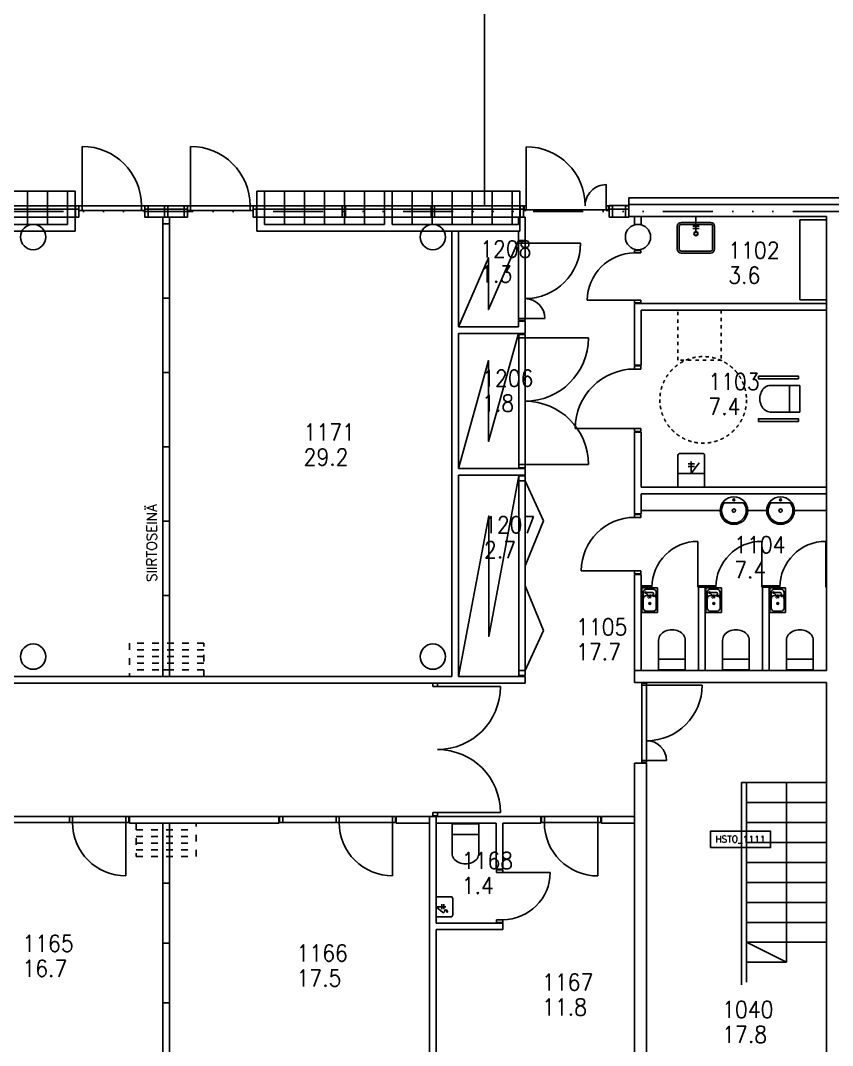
# Model space of a CAD drawing. Extents: x -405 to 153606, y -6935 to 69332.
# Drawn here: x 89810 to 102000, y 8961 to 24351 of the extents above; entities that cross this region are included whole.
import ezdxf
from ezdxf.enums import TextEntityAlignment as Align

# ---------------------------------------------------------------- set-up
doc = ezdxf.new("R2010")
doc.units = 0
doc.header["$LTSCALE"] = 100
doc.header["$MEASUREMENT"] = 0
for name, pattern in [('KEL', [2.25, 1, -1.25]), ('KL', [2, 1, -1]), ('PALOALUE', [13, 5, -2, 0, -2, 0, -2, 0, -2])]:
    doc.linetypes.add(name, pattern=pattern)
doc.layers.get('0').update_dxf_attribs({"linetype": 'CONTINUOUS'})
for name, color, linetype in [('ART1100T0', 7, 'CONTINUOUS'), ('ART1100T3', 7, 'CONTINUOUS'), ('ART1100TB', 7, 'CONTINUOUS'), ('fm_omat', 7, 'CONTINUOUS'), ('M00402', 7, 'CONTINUOUS'), ('M06001', 7, 'CONTINUOUS'), ('M06037', 8, 'CONTINUOUS'), ('M06051', 3, 'CONTINUOUS'), ('m06080', 7, 'CONTINUOUS'), ('M06081', 8, 'CONTINUOUS'), ('M06203T', 3, 'CONTINUOUS'), ('PALOOS', 1, 'PALOALUE')]:
    doc.layers.add(name, color=color, linetype=linetype)
doc.styles.add('ROMANS', font='romans.shx')
doc.styles.get("Standard").update_dxf_attribs({"font": 'simplex.shx'})

# ---------------------------------------------------------------- blocks, each defined once
blk = doc.blocks.new('KRF930')
for p, q in [((0.02500000000000002, 0.6999999999999997), (0.02500000000000002, 0)), ((0.975, 0.2499999999999998), (0.975, 0))]:
    blk.add_line(p, q)
for centre, radius, start, end in [((0.02500000000000002, 0), 0.7, 0, 90), ((0.975, 0), 0.25, 90, 180)]:
    blk.add_arc(centre, radius, start, end)
blk = doc.blocks.new('KRF010')
blk.add_line((0.05, 0.8999999999999999), (0.05, 0))
blk.add_arc((0.05, 0), 0.8999999999999999, 0, 90)
blk = doc.blocks.new('KRF020')
for p, q in [((0.02500000000000008, 0.4749999999999999), (0.02500000000000008, 0)), ((0.975, 0.4750000000000001), (0.975, 0))]:
    blk.add_line(p, q)
for centre, radius, start, end in [((0.02500000000000008, 0), 0.4749999999999999, 0, 90), ((0.975, 0), 0.475, 90, 180)]:
    blk.add_arc(centre, radius, start, end)
blk = doc.blocks.new('LVIIST')
for p, q in [((-0.5, 0.02), (-0.4999999999999979, 0.7611304644430888)), ((0.5000000000000021, 0.7611304644430888), (0.5, 0.02)), ((-0.5, 0.2829004283928308), (0.5, 0.2829004283928308)), ((0.5, 0.02), (-0.5, 0.02))]:
    blk.add_line(p, q)
blk.add_ellipse((2.128600572713635e-15, 0.7611304644430962), major_axis=(-0.5, 0), ratio=0.5177390711138077, start_param=3.141592653589793, end_param=6.283185307183906)
at = {"width": 0.7619496569690544, "flags": 1}
blk.add_attdef('LVIKAL', text='', height=0.2116, dxfattribs=at).set_placement((-0.3888597990620223, 0.050067451940911), (0.3788951886267966, 0.050067451940911), align=Align.FIT)
blk = doc.blocks.new('LVIPAK')
for p, q in [((-0.5, 0.02), (-0.5, 0.92)), ((-0.4, 1.02), (0.4, 1.02)), ((0, 0.02), (0, 0.609915707157846)), ((0.5, 0.92), (0.5, 0.02)), ((0.5, 0.02), (-0.5, 0.02)), ((-0.12, 0.489915707157846), (0.12, 0.4899157071578459)), ((-0.12, 0.3699157071578461), (0.12, 0.369915707157846))]:
    blk.add_line(p, q)
blk.add_lwpolyline([(0, 0.02), (0.2803806760131545, 0.3929859745096449, 0.5857676070594368), (0.2196592805902115, 0.5307386099258, -0.8954179855775032), (0.2175654398181091, 0.6761441716442103, 28.59234294380038), (0.2176499033006256, 0.6805230728123506)], format="xyb")
for centre, start, end in [((-0.4, 0.92), 90, 180), ((0.4, 0.92), 0, 90)]:
    blk.add_arc(centre, 0.1, start, end)
at = {"width": 0.7619496569690544, "flags": 1}
blk.add_attdef('LVIKAL', text='', height=0.2116, dxfattribs=at).set_placement((-0.3888597990620223, 0.050067451940911), (0.3788951886267966, 0.050067451940911), align=Align.FIT)
blk = doc.blocks.new('SALAMA')
at = {"layer": 'M00402'}
blk.add_lwpolyline([(0, 0), (0.5, 0.8), (0.5, 0.2), (1, 1)], dxfattribs=at)
blk = doc.blocks.new('rephylly')
for p, q in [((-3859.999999993597, -280.0000000143045), (-3859.999999993714, 219.9999999856955)), ((-3559.999999993597, -280.0000000143045), (-3559.999999993597, 219.9999999856955)), ((-3259.999999993481, -280.0000000143045), (-3259.999999993597, 219.9999999856955)), ((-2959.999999993597, -280.0000000143045), (-2959.999999993597, 219.9999999856955)), ((-2659.999999993597, -280.0000000143045), (-2659.999999993597, 219.9999999856955)), ((-2359.999999993597, -280.0000000143045), (-2359.999999993714, 219.9999999856955)), ((-2059.999999993597, -280.0000000143045), (-2059.999999993481, 219.9999999856955)), ((-1944.999999993597, -280.0000000143045), (-1944.999999993714, 219.9999999856955)), ((-1644.999999993597, -280.0000000143045), (-1644.999999993597, 219.9999999856955)), ((-1344.999999993481, -280.0000000143045), (-1344.999999993597, 219.9999999856955)), ((-1044.999999993597, -280.0000000143045), (-1044.999999993597, 219.9999999856955)), ((-744.9999999935972, -280.0000000143045), (-744.9999999935972, 219.9999999856955)), ((-444.9999999935972, -280.0000000143045), (-444.9999999937136, 219.9999999856955)), ((-144.9999999934807, -280.0000000143045), (-144.9999999934807, 219.9999999856955)), ((-2059.999999993597, -280.0000000143045), (-3859.999999993597, -280.0000000143045)), ((-144.9999999934807, -280.0000000143045), (-1944.999999993481, -280.0000000143045))]:
    blk.add_line(p, q)
blk.add_lwpolyline([(-3974.999999993597, 219.9999999856955), (-3974.999999993481, -380.0000000143045), (-29.99999999359716, -380.0000000143045), (-29.99999999359716, 219.9999999856955)], close=True)
blk = doc.blocks.new('KAF0IK')
for p, q in [((0, -1), (0, 0)), ((0, 0), (0.05, 0)), ((0.05, -1), (0.05, 0)), ((0.95, 0), (0.95, -1)), ((0.95, 0), (1, 0)), ((1, 0), (1, -1)), ((0.05, -1), (0, -1)), ((1, -1), (0.95, -1))]:
    blk.add_line(p, q)
blk = doc.blocks.new('KYFPIK')
for p, q in [((0, -1), (0, 0)), ((0, 0), (0.025, 0)), ((0.025, -1), (0.025, 0)), ((0.975, 0), (0.975, -1)), ((0.975, 0), (1, 0)), ((1, 0), (1, -1)), ((0.025, -1), (0, -1)), ((1, -1), (0.975, -1))]:
    blk.add_line(p, q)
blk = doc.blocks.new('KYF0IK')
for p, q in [((0, -1), (0, 0)), ((0, 0), (0.05, 0)), ((0.05, -1), (0.05, 0)), ((0.95, 0), (0.95, -1)), ((0.95, 0), (1, 0)), ((1, 0), (1, -1)), ((0.05, -1), (0, -1)), ((1, -1), (0.95, -1))]:
    blk.add_line(p, q)
blk = doc.blocks.new('KKUPPI_P')
at = {"linetype": 'Continuous'}
for p, q in [((-380, -245), (-380, -10)), ((-380, -10), (-10, -10)), ((-360, -175), (-360, -80)), ((-310, -30), (-175, -30)), ((-175, -30), (-80, -30)), ((-125, -80), (-125, -175)), ((-30, -80), (-30, -175)), ((-10, -10), (-10, -245)), ((-10, -245), (-380, -245)), ((-175, -225), (-310, -225)), ((-175, -225), (-80, -225))]:
    blk.add_line(p, q, dxfattribs=at)
for p, q in [((-167.6693200591108, -110.2429131880635), (-125.2429131878889, -152.6693200592126)), ((-80.00000000008731, -65.00000000010186), (-163.426679371958, -148.4266793721326)), ((-150.6987573106599, -93.27235043956898), (-108.2723504394235, -135.6987573107181)), ((-80.00000000008731, -65.00000000010186), (-80.00000000008731, -167.3624648240802))]:
    blk.add_line(p, q)
for centre, radius in [((-242.5, -127.5), 14.14213562373095), ((-80, -65), 10)]:
    blk.add_circle(centre, radius, dxfattribs=at)
for centre, start, end in [((-310, -80), 90, 180), ((-175, -80), 0, 90), ((-80, -80), 0, 90), ((-310, -175), 180, 270), ((-175, -175), 270, 0), ((-80, -175), 270, 0)]:
    blk.add_arc(centre, 50, start, end, dxfattribs=at)
at = {"extrusion": (0, 0, -1)}
blk.add_ellipse((-118.6261020031379, -188.8567890799895), major_axis=(-13.32791366757587, 12.52355885813301), ratio=0.7999999999998078, start_param=-1.446156643988511, end_param=1.474954662963852, dxfattribs=at)
at = {"extrusion": (0, 0, -0.9999999999999999)}
for centre, major_axis, ratio, start_param, end_param in [((-124.7380195393052, -203.4699013004865), (-5.710686913054045, 5.366040436526131), 0.8000000000101848, 0.05063394997453541, 6.193978662102801), ((-99.66882620989054, -163.1112842495058), (-15.72207820661847, 14.7732328329993), 0.8000000000001293, 2.496992237025269, 4.616547316560829)]:
    blk.add_ellipse(centre, major_axis=major_axis, ratio=ratio, start_param=start_param, end_param=end_param, dxfattribs=at)
blk = doc.blocks.new('LVIPAL')
for p, q in [((-0.5, 0.02), (-0.5, 0.92)), ((-0.4, 1.02), (0.4, 1.02)), ((0.5, 0.92), (0.5, 0.02)), ((-0.12, 0.489915707157846), (0.12, 0.4899157071578459)), ((0, 0.02), (0, 0.609915707157846)), ((0.5, 0.02), (-0.5, 0.02)), ((-0.12, 0.3699157071578461), (0.12, 0.369915707157846))]:
    blk.add_line(p, q)
for centre, start, end in [((-0.4, 0.92), 90, 180), ((0.4, 0.92), 0, 90)]:
    blk.add_arc(centre, 0.1, start, end)
blk = doc.blocks.new('aioa_huone')
at = {"layer": 'ART1100T0', "width": 0.9}
blk.add_attdef('HNENUM', (56.14846431463957, 72.99212238937616), '', height=250, dxfattribs=at)
at = {"layer": 'ART1100T3', "width": 0.9}
blk.add_attdef('HNEALA', (56.14846431463957, -302.0078776106238), '', height=250, dxfattribs=at)

msp = doc.modelspace()

# ---------------------------------------------------------------- linework, layer by layer
at = {"layer": 'fm_omat'}
msp.add_line((96775.0000000112, 25539.49999999974), (96775.0000000112, 21569.99999999991), dxfattribs=at)
at = {"layer": 'M06001'}
for p, q in [((91725.00000001144, 21569.99999999976), (92265.00000001144, 21569.99999999976)), ((111050.0000000063, 21589.99999999974), (98943.83548357911, 21589.99999999974)), ((98943.83548357913, 21409.99999999974), (98943.83548357913, 21589.99999999974)), ((91675.00000001144, 21519.99999999976), (92315.00000001144, 21519.99999999976)), ((91725.00000001144, 21399.99999999976), (92265.00000001144, 21399.99999999976)), ((97384.99999999818, 21399.99999998945), (97284.99999999818, 21399.99999998945)), ((97284.99999999818, 21399.99999998945), (97284.99999999817, 21289.99999999998)), ((97384.99999999821, 21047.54469509805), (97384.99999999818, 21399.99999998945)), ((101910.0000000063, 21409.99999999974), (98943.83548357913, 21409.99999999974)), ((99030.00000000623, 21283.30302779821), (99030.00000000624, 21409.99999999974)), ((99130.00000000626, 21283.30302779822), (99130.00000000626, 21409.99999999974)), ((101910.0000000063, 21409.99999999974), (101910.0000000063, 14590.28536791934)), ((97284.99999999817, 21289.99999999998), (96000.00000000453, 21289.99999999998)), ((96284.99999999847, 21189.99999999998), (96167.33200531773, 21189.9999999881)), ((96284.99999999852, 21189.99999998759), (96284.99999999808, 14499.99999999403)), ((96384.9999999985, 21189.99999999998), (96384.9999999984, 19749.99999999403)), ((97284.99999999882, 21189.99999999998), (96384.99999999849, 21189.99999999998)), ((97284.99999999821, 21047.54469509805), (97284.99999999882, 21189.99999998327)), ((97384.99999999821, 21047.54469509805), (97284.99999999821, 21047.54469509805)), ((99030.00000000624, 20099.9999999732), (101910.0000000063, 20099.9999999732)), ((99030.00000000626, 19177.57134195973), (99030.00000000623, 20099.9999999732)), ((99130.00000000614, 19999.99999997319), (101910.0000000063, 19999.9999999732)), ((99130.00000000627, 19177.57134195973), (99130.00000000614, 19999.99999997319)), ((97284.99999999821, 19749.99999999402), (96384.9999999984, 19749.99999999403)), ((97384.99999999821, 19837.54469509805), (97284.99999999821, 19837.54469509805)), ((97284.99999999821, 19837.54469509805), (97284.99999999821, 19749.99999999402)), ((97384.99999999838, 19749.99999999402), (97384.99999999821, 19837.54469509805)), ((97384.99999999841, 19649.99999999403), (97384.99999999838, 19749.99999999402)), ((97384.99999999841, 19649.99999999403), (96384.9999999984, 19649.99999999402)), ((96384.99999999838, 19649.99999999402), (96384.99999999828, 17624.99999999402)), ((99130.00000000624, 19177.57134195973), (99030.00000000626, 19177.57134195973)), ((99130.00000000624, 18167.57134195973), (99030.00000000626, 18167.57134195973)), ((99030.00000000624, 16945.14268394627), (99030.00000000626, 18167.57134195973)), ((99130.00000000624, 17345.14268394627), (99130.00000000626, 18167.57134195973)), ((97385.00000000064, 17624.99999999403), (96384.99999999828, 17624.99999999402)), ((97385.00000000064, 17524.99999999402), (97385.00000000064, 17624.99999999403)), ((97385.00000000064, 17524.99999999402), (96384.99999999827, 17524.99999999402)), ((96384.99999999827, 17524.99999999402), (96384.99999999808, 14499.99999999402)), ((99130.00000000626, 17345.14268394627), (101910.0000000063, 17345.14268394626)), ((99130.00000000626, 17245.14268394627), (101910.0000000063, 17245.14268394626)), ((99130.00000000624, 16945.14268394627), (99130.00000000624, 17245.14268394627)), ((99130.00000000624, 16945.14268394627), (99030.00000000626, 16945.14268394627)), ((99030.00000000624, 14590.28536791934), (99030.00000000624, 16035.14268394627)), ((99130.00000000624, 16035.14268394627), (99030.00000000626, 16035.14268394627)), ((99130.00000000627, 16035.14268394627), (99130.00000000614, 14590.28536791934)), ((99130.00000000627, 15840.28536791933), (99130.00000000627, 15864.28538918907)), ((99130.00000000627, 15864.28538918907), (99290.00000000624, 15864.28538918908)), ((99290.00000000624, 15864.28538918908), (99290.00000000624, 15840.28536791934)), ((99980.00000000624, 15840.28536791934), (99980.00000000624, 15864.28538918908)), ((99980.00000000624, 15864.28538918908), (100250.0000000063, 15864.28538918908)), ((100250.0000000063, 15864.28538918908), (100250.0000000063, 15840.28536791934)), ((100940.0000000063, 15840.28536791934), (100940.0000000063, 15864.28538918908)), ((100940.0000000063, 15864.28538918908), (101210.0000000063, 15864.28538918908)), ((101210.0000000063, 15864.28538918908), (101210.0000000063, 15840.28536791934)), ((99290.00000000624, 15840.28536791934), (99130.00000000627, 15840.28536791933)), ((100250.0000000063, 15840.28536791934), (99980.00000000624, 15840.28536791934)), ((99990.00000000626, 15840.28536791934), (99990.00000000626, 14590.28536791933)), ((99990.00000000626, 15840.28536791934), (100090.0000000063, 15840.28536791934)), ((100090.0000000063, 15840.28536791934), (100090.0000000063, 14590.28536791933)), ((101210.0000000063, 15840.28536791934), (100940.0000000063, 15840.28536791934)), ((100950.0000000063, 15840.28536791934), (100950.0000000063, 14590.28536791933)), ((101050.0000000063, 15840.28536791934), (100950.0000000062, 15840.28536791934)), ((101050.0000000063, 15840.28536791934), (101050.0000000063, 14590.28536791933)), ((96384.99999999806, 14499.99999999402), (97384.9999999982, 14499.99999999396)), ((97384.99999999818, 14399.99999999396), (97384.9999999982, 14499.99999999396)), ((99030.00000000624, 14590.28536791934), (101910.0000000063, 14590.28536791934)), ((99030.00000000624, 14410.28536791934), (99030.00000000624, 14590.28536791934)), ((99030.00000000624, 14410.28536791934), (101910.0000000062, 14410.28536791935)), ((101910.0000000062, 14410.28536791934), (101910.0000000063, 7980.285367919357)), ((99030.00000000624, 7800.285367919342), (99030.00000000624, 13200.28536791934)), ((99030.00000000624, 13200.28536791934), (99210.00000000623, 13200.28536791934)), ((99210.00000000624, 7800.285365775309), (99210.00000000623, 13200.28536791934)), ((97050.0000000591, 10700.2853657674), (96050.00000002017, 10700.28536576794))]:
    msp.add_line(p, q, dxfattribs=at)
for points in [[(90685.00000001144, 21569.99999999977), (85962.50000001068, 21569.99999999977)], [(97359.99999999313, 21569.99999999991), (93305.00000001144, 21569.99999999991)], [(98943.83548357913, 21573.71463422522), (98644.99999999313, 21573.71463422522)], [(90685.00000001144, 21519.99999999977), (85962.50000001068, 21519.99999999977)], [(90685.00000001144, 21399.99999999976), (85962.50000001068, 21399.99999999976)], [(97359.99999999313, 21519.99999999991), (93305.00000001144, 21519.99999999991)], [(97359.99999999313, 21399.9999999999), (93305.00000001144, 21399.99999999991)], [(98943.83548357913, 21519.71463422522), (98644.99999999313, 21519.71463422522)], [(98943.83548357913, 21400), (98644.99999999313, 21400)], [(96284.99999999808, 14499.99999999403), (87647.50000001019, 14499.99999999463)], [(87647.50000001019, 14399.75227584167), (97384.9999999982, 14399.99999999396)], [(96050.00000000995, 10800.28536576789), (96050.00000002024, 12400.28536576789), (95950.00000002024, 12400.28536576789), (95949.9999999938, 8289.999999993099), (96049.9999999938, 8289.999999993099), (96050.0000000093, 10700.28536576794)], [(96950.00000002024, 12300.28536576745), (96050.00000002017, 12300.28536576794), (96050.00000002024, 12400.28536576789), (97620.00000000623, 12400.28536576702), (97620.00000000616, 12300.28536576708), (97050.00000007766, 12300.28536576739)], [(96950.00000002024, 12300.2853657671), (96950.00000002026, 11610.28536576734), (97050.00000007365, 11610.28536576734), (97050.00000007766, 12300.28536576696), (97050.00000001908, 12300.28536576696)], [(97050.0000000591, 10700.2853657674), (97050.00000006263, 10800.28536576734), (96050.00000002024, 10800.28536576789)]]:
    msp.add_lwpolyline(points, dxfattribs=at)
for points in [[(90635.00000001144, 21399.99999999976), (90635.00000001144, 21569.99999999976), (90685.00000001144, 21569.99999999976), (90685.00000001144, 21399.99999999976)], [(91725.00000001144, 21399.99999999976), (91725.00000001144, 21569.99999999976), (91675.00000001144, 21569.99999999976), (91675.00000001144, 21399.99999999976)], [(91970.00000001144, 21399.99999999976), (91970.00000001144, 21569.99999999976), (92020.00000001144, 21569.99999999976), (92020.00000001144, 21399.99999999976)], [(92315.00000001144, 21399.99999999976), (92315.00000001144, 21569.99999999976), (92265.00000001144, 21569.99999999976), (92265.00000001144, 21399.99999999976)], [(93305.00000001144, 21399.99999999991), (93305.00000001144, 21569.99999999991), (93355.00000001144, 21569.99999999991), (93355.00000001144, 21399.99999999991)], [(94640.00000001144, 21399.99999999991), (94640.00000001144, 21569.99999999991), (94690.00000001144, 21569.99999999991), (94690.00000001144, 21399.99999999991)], [(95975.00000000621, 21399.99999998725), (95975.00000000621, 21569.99999998725), (96025.00000000621, 21569.99999998725), (96025.00000000621, 21399.99999998725)], [(97309.99999999313, 21399.99999999747), (97309.99999999313, 21569.99999999747), (97359.99999999313, 21569.99999999747), (97359.99999999313, 21399.99999999747)], [(98644.99999999313, 21400), (98644.99999999313, 21570), (98694.99999999313, 21570), (98694.99999999313, 21400)], [(98893.83548357913, 21400), (98893.83548357913, 21570), (98943.83548357913, 21570), (98943.83548357913, 21400)], [(93690.00000001858, 12400.57073153639), (93690.00000001851, 12300.57073153645), (91445.00000001787, 12300.28536576557), (91445.00000001794, 12400.28536576552)], [(95450.00000000696, 12400.28536576566), (95450.00000000703, 12300.28536576572), (95950.00000000701, 12300.28536576618), (95950.00000000694, 12400.28536576613)], [(98530.00000000627, 12399.99999999642), (98530.00000000634, 12299.99999999648), (99030.00000000633, 12299.99999999694), (99030.00000000626, 12399.99999999689)]]:
    msp.add_lwpolyline(points, close=True, dxfattribs=at)
for centre in [(90000.00000000453, 21099.99999999999), (96000.00000000453, 21099.99999999999), (99080.00000000627, 21099.99999999999), (90000.00000000453, 14799.99999999999), (96000.00000000453, 14799.99999999999)]:
    msp.add_circle(centre, 190, dxfattribs=at)
at = {"layer": 'M06037'}
for p, q in [((98644.99999999313, 21509.99999999977), (97359.99999999313, 21509.99999999977)), ((100635.000000011, 9872.785367918157), (100635.000000005, 12910.28536791934)), ((100635.0000000056, 12910.28536791934), (101910.0000000062, 12910.28536791935)), ((100710.0000000062, 12910.28536791934), (100710.0000000062, 9910.285367917724)), ((101310.0000000036, 12910.28536791935), (101310.0000000277, 10210.28536791936)), ((100710.0000000062, 12610.28536791935), (101910.0000000062, 12610.28536791935)), ((100710.0000000062, 12310.28536791935), (101910.0000000062, 12310.28536791935)), ((100710.0000000062, 12010.28536791935), (101910.0000000062, 12010.28536791935)), ((100710.0000000062, 11710.28536791935), (101910.0000000062, 11710.28536791935)), ((100710.0000000062, 11410.28536791935), (101910.0000000062, 11410.28536791935)), ((100710.0000000062, 11110.28536791935), (101910.0000000062, 11110.28536791935)), ((100710.0000000062, 10810.28536791935), (101910.0000000062, 10810.28536791935)), ((100710.0000000062, 10510.28536791935), (101910.0000000062, 10510.28536791935)), ((101310.0000000245, 10210.28536792095), (100710.0000000246, 10510.28536792096)), ((101310.000000017, 10210.28536791936), (100710.000000017, 10210.28536791935))]:
    msp.add_line(p, q, dxfattribs=at)
at = {"layer": 'M06051'}
for p, q in [((90685.00000001144, 21499.99999999976), (90685.00000001144, 21569.99999999976)), ((90685.00000001144, 21569.99999999976), (90734.50000001144, 21569.99999999976)), ((90734.50000001144, 21499.99999999976), (90734.50000001144, 21569.99999999976)), ((90734.50000001144, 21569.99999999976), (91625.50000001144, 21569.99999999976)), ((91625.50000001144, 21569.99999999976), (91625.50000001144, 21499.99999999976)), ((91625.50000001144, 21569.99999999976), (91675.00000001144, 21569.99999999976)), ((91675.00000001144, 21569.99999999976), (91675.00000001144, 21499.99999999976)), ((92315.00000001144, 21499.99999999991), (92315.00000001144, 21569.99999999991)), ((92315.00000001144, 21569.99999999991), (92364.50000001144, 21569.99999999991)), ((92364.50000001144, 21499.99999999991), (92364.50000001144, 21569.99999999991)), ((92364.50000001144, 21569.99999999991), (93255.50000001144, 21569.99999999991)), ((93255.50000001144, 21569.99999999991), (93255.50000001144, 21499.99999999991)), ((93255.50000001144, 21569.99999999991), (93305.00000001144, 21569.99999999991)), ((93305.00000001144, 21569.99999999991), (93305.00000001144, 21499.99999999991)), ((90734.50000001144, 21499.99999999976), (90685.00000001144, 21499.99999999976)), ((91625.50000001144, 21499.99999999976), (90734.50000001144, 21499.99999999976)), ((91675.00000001144, 21499.99999999976), (91625.50000001144, 21499.99999999976)), ((92364.50000001144, 21499.99999999991), (92315.00000001144, 21499.99999999991)), ((93255.50000001144, 21499.99999999991), (92364.50000001144, 21499.99999999991)), ((93305.00000001144, 21499.99999999991), (93255.50000001144, 21499.99999999991)), ((97284.99999999821, 21037.54469509805), (97384.99999999821, 21037.54469509805)), ((97284.99999999821, 21007.79469509805), (97284.99999999821, 21037.54469509805)), ((97284.99999999821, 21007.79469509805), (97384.99999999821, 21007.79469509805)), ((97284.99999999821, 21007.79469509805), (97284.99999999821, 19877.29469509805)), ((97384.99999999821, 21037.54469509805), (97384.99999999821, 21007.79469509805)), ((97384.99999999821, 21007.79469509805), (97384.99999999821, 19877.29469509805)), ((97284.99999999821, 19847.54469509805), (97284.99999999821, 19877.29469509805)), ((97384.99999999821, 19877.29469509805), (97284.99999999821, 19877.29469509805)), ((97384.99999999821, 19877.29469509805), (97384.99999999821, 19847.54469509805)), ((97384.99999999821, 19847.54469509805), (97284.99999999821, 19847.54469509805)), ((97385.00000000065, 19634.99999999402), (97293.00000000065, 19634.99999999402)), ((97293.00000000065, 19634.99999999402), (97293.00000000065, 19584.99999999402)), ((97385.00000000065, 19584.99999999402), (97293.00000000065, 19584.99999999402)), ((97293.00000000065, 19584.99999999402), (97293.00000000065, 17684.99999999402)), ((97385.00000000065, 19584.99999999402), (97385.00000000065, 19634.99999999402)), ((97385.00000000065, 17684.99999999402), (97385.00000000065, 19584.99999999402)), ((97293.00000000065, 17684.99999999402), (97385.00000000065, 17684.99999999402)), ((97293.00000000065, 17684.99999999402), (97293.00000000065, 17634.99999999402)), ((97293.00000000065, 17634.99999999402), (97385.00000000065, 17634.99999999402)), ((97385.00000000065, 17634.99999999402), (97385.00000000065, 17684.99999999402)), ((97385.00000000065, 17514.99999999402), (97293.00000000065, 17514.99999999402)), ((97293.00000000065, 17514.99999999402), (97293.00000000065, 17439.99999999402)), ((97385.00000000065, 17439.99999999402), (97293.00000000065, 17439.99999999402)), ((97293.00000000065, 17439.99999999402), (97293.00000000065, 14589.99999999402)), ((97385.00000000065, 17439.99999999402), (97385.00000000065, 17514.99999999402)), ((97385.00000000065, 17439.99999999402), (97662.83174134322, 16839.99999999402)), ((97385.00000000065, 14589.99999999402), (97385.00000000065, 17439.99999999402)), ((97662.83174134322, 16839.99999999402), (97385.00000000065, 16164.99999999402)), ((99979.99993257152, 16530.28541187306), (99979.99993257152, 15840.28541187306)), ((100939.9999325715, 16530.28541187307), (100939.9999325715, 15840.28541187307)), ((101899.9999325715, 16530.28541187307), (101899.9999325715, 15840.28541187307)), ((97662.83174134322, 15189.99999999402), (97385.00000000065, 15864.99999999402)), ((97385.00000000065, 14589.99999999402), (97662.83174134322, 15189.99999999402)), ((97293.00000000065, 14589.99999999402), (97385.00000000065, 14589.99999999402)), ((97293.00000000065, 14589.99999999402), (97293.00000000065, 14514.99999999402)), ((97293.00000000065, 14514.99999999402), (97385.00000000065, 14514.99999999402)), ((97385.00000000065, 14514.99999999402), (97385.00000000065, 14589.99999999402)), ((99140.00000000624, 14400.28536791934), (99210.00000000624, 14400.28536791934)), ((99140.00000000624, 14370.53536791934), (99140.00000000624, 14400.28536791934)), ((99140.00000000624, 14370.53536791934), (99210.00000000624, 14370.53536791934)), ((99140.00000000624, 14370.53536791934), (99140.00000000624, 13240.03536791934)), ((99210.00000000624, 14400.28536791934), (99210.00000000624, 14370.53536791934)), ((99210.00000000624, 14370.53536791934), (99210.00000000624, 13240.03536791934)), ((99140.00000000624, 13210.28536791934), (99140.00000000624, 13240.03536791934)), ((99210.00000000624, 13240.03536791934), (99140.00000000624, 13240.03536791934)), ((99210.00000000624, 13240.03536791934), (99210.00000000624, 13210.28536791934)), ((99210.00000000624, 13210.28536791934), (99140.00000000624, 13210.28536791934)), ((90545.000000018, 12308.28536576445), (90545.0000000179, 12400.28536576445)), ((90545.0000000179, 12400.28536576445), (90589.5000000179, 12400.2853657645)), ((90589.500000018, 12308.2853657645), (90589.5000000179, 12400.2853657645)), ((91390.5000000179, 12400.28536576539), (90589.5000000179, 12400.2853657645)), ((91390.5000000179, 12400.28536576539), (91390.500000018, 12308.28536576539)), ((91390.5000000179, 12400.28536576539), (91435.0000000179, 12400.28536576544)), ((91435.0000000179, 12400.28536576544), (91435.000000018, 12308.28536576544)), ((93750.0000000071, 12308.28536576362), (93750.00000000701, 12400.28536576366)), ((94550.00000000701, 12308.28536576459), (94550.00000000691, 12400.28536576459)), ((94550.00000000691, 12400.28536576459), (94594.50000000691, 12400.28536576464)), ((94594.50000000701, 12308.28536576464), (94594.50000000691, 12400.28536576464)), ((95395.50000000691, 12400.28536576552), (94594.50000000691, 12400.28536576464)), ((95395.50000000691, 12400.28536576552), (95395.50000000701, 12308.28536576552)), ((95395.50000000691, 12400.28536576552), (95440.00000000691, 12400.28536576557)), ((95440.00000000691, 12400.28536576557), (95440.00000000701, 12308.28536576557)), ((97630.00000000633, 12307.99999999535), (97630.00000000623, 12399.99999999535)), ((97630.00000000623, 12399.99999999535), (97674.50000000623, 12399.9999999954)), ((97674.50000000633, 12307.9999999954), (97674.50000000623, 12399.9999999954)), ((98475.50000000623, 12399.99999999628), (97674.50000000623, 12399.9999999954)), ((98475.50000000623, 12399.99999999628), (98475.50000000633, 12307.99999999628)), ((98475.50000000623, 12399.99999999628), (98520.00000000623, 12399.99999999633)), ((98520.00000000623, 12399.99999999633), (98520.00000000633, 12307.99999999633)), ((90589.500000018, 12308.2853657645), (90545.000000018, 12308.28536576445)), ((91390.500000018, 12308.28536576539), (90589.500000018, 12308.2853657645)), ((91435.000000018, 12308.28536576544), (91390.500000018, 12308.28536576539)), ((94594.50000000701, 12308.28536576464), (94550.00000000701, 12308.28536576459)), ((95395.50000000701, 12308.28536576552), (94594.50000000701, 12308.28536576464)), ((95440.00000000701, 12308.28536576557), (95395.50000000701, 12308.28536576552)), ((97674.50000000633, 12307.9999999954), (97630.00000000633, 12307.99999999535)), ((98475.50000000633, 12307.99999999628), (97674.50000000633, 12307.9999999954)), ((98520.00000000633, 12307.99999999633), (98475.50000000633, 12307.99999999628))]:
    msp.add_line(p, q, dxfattribs=at)
at = {"layer": 'M06051', "linetype": 'KEL'}
for p, q in [((92563.75000002148, 14900.00000000695), (91448.75000002148, 14900.00000001473)), ((92563.75000002081, 14800.00000000695), (91448.75000002081, 14800.00000001473)), ((92563.75000002011, 14700.00000000695), (91448.75000002013, 14700.00000001473)), ((92563.75000001944, 14600.00000000695), (91448.75000001946, 14600.00000001473)), ((91545.00000001077, 12200.36647748728), (92445.00000001075, 12200.3664774795)), ((91545.0000000101, 12100.36647748728), (92445.00000001008, 12100.3664774795)), ((91545.0000000094, 12000.36647748728), (92445.0000000094, 12000.36647747949)), ((91545.00000000873, 11900.36647748727), (92445.00000000873, 11900.36647747949))]:
    msp.add_line(p, q, dxfattribs=at)
at = {"layer": 'M06051'}
for points in [[(91945.00000005799, 21300.00000000045), (92045.00000005797, 21300.00000000045), (92045.00000005797, 21399.99999999976), (91945.00000005799, 21399.99999999976)], [(92045.00000005937, 21299.96000014274), (91945.00000005939, 21299.96000014343), (91945.00000005163, 20183.30000014342), (92045.00000005162, 20183.30000014275)], [(92045.00000005162, 20183.30000011789), (91945.00000005163, 20183.30000011858), (91945.00000004387, 19066.64000011857), (92045.00000004386, 19066.6400001179)], [(92045.00000004386, 19066.64000009304), (91945.00000004387, 19066.64000009373), (91945.00000003612, 17949.98000009372), (92045.0000000361, 17949.98000009305)], [(92045.0000000361, 17949.98000006819), (91945.00000003612, 17949.98000006888), (91945.00000002836, 16833.32000006887), (92045.00000002835, 16833.3200000682)], [(92045.00000002835, 16833.32000004334), (91945.00000002836, 16833.32000004403), (91945.0000000206, 15716.66000004402), (92045.00000002059, 15716.66000004334)], [(92045.00000001989, 15716.66000001848), (91945.0000000199, 15716.66000001917), (91945.00000001215, 14600.00000001916), (92045.00000001214, 14600.00000001849)], [(91945.00000001145, 14499.99999999432), (92045.00000001144, 14499.99999999432), (92045.00000001144, 14599.99999999363), (91945.00000001145, 14599.99999999363)], [(90545.00000001802, 12308.28536576472), (90545.00000001793, 12400.28536576472), (89695.00000001796, 12400.28536576349), (89695.00000001807, 12308.28536576348)], [(94550.00000000703, 12308.28536576486), (94550.00000000694, 12400.28536576486), (93700.00000000697, 12400.28536576362), (93700.00000000709, 12308.28536576361)], [(92045.00000005635, 11399.14390264417), (91945.00000005637, 11399.14390264485), (91945.00000006358, 12298.85853686217), (92045.00000006355, 12298.85853686149)], [(92045.00000004914, 10499.42926842685), (91945.00000004917, 10499.42926842753), (91945.00000005637, 11399.14390264485), (92045.00000005635, 11399.14390264417)], [(92045.00000004194, 9599.714634209526), (91945.00000004197, 9599.714634210206), (91945.00000004917, 10499.42926842753), (92045.00000004914, 10499.42926842685)], [(92045.00000003474, 8699.999999992204), (91945.00000003476, 8699.999999992884), (91945.00000004197, 9599.714634210206), (92045.00000004194, 9599.714634209526)]]:
    msp.add_lwpolyline(points, close=True, dxfattribs=at)
at = {"layer": 'M06051', "linetype": 'KEL'}
for points in [[(92563.75000002212, 15000.00000000694), (91448.75000002212, 15000.00000001473), (91448.75000001874, 14500.00000001473), (92563.75000001876, 14500.00000000694)], [(91545.00000000809, 11800.36647748729), (92445.00000000809, 11800.3664774795), (92445.00000001147, 12300.3664774795), (91545.00000001145, 12300.36647748729)]]:
    msp.add_lwpolyline(points, close=True, dxfattribs=at)
at = {"layer": 'M06051'}
for centre in [(99979.99993257152, 15840.28541187306), (100939.9999325715, 15840.28541187307), (101899.9999325715, 15840.28541187307)]:
    msp.add_arc(centre, 690, 90, 180, dxfattribs=at)
at = {"layer": 'm06080'}
for points in [[(98943.83548357913, 21589.99999999974), (111050.0000000063, 21589.99999999974), (111050.0000000063, 21689.99999999974), (98943.83548357913, 21689.99999999974)], [(101910.0000000039, 21357.09140405126), (101510.0000000039, 21357.09140405126), (101510.0000000039, 20157.09140405126), (101910.0000000039, 20157.09140405126)]]:
    msp.add_lwpolyline(points, close=True, dxfattribs=at)
at = {"layer": 'M06081'}
for p, q in [((99950.00000000626, 21409.99999999974), (99950.00000000611, 21190.02528785238)), ((99998.00000000617, 21262.02528785235), (99902.00000000617, 21262.02528785243)), ((99998.00000000614, 21226.02528785235), (99902.00000000614, 21226.02528785243)), ((99680.45316606382, 17551.14268394643), (99680.45316606382, 17345.14268394626)), ((100080.4531660638, 17551.14268394608), (100080.4531660638, 17345.14268394626)), ((99130.00000000626, 16995.14268394627), (100312.515060794, 16995.14268394751)), ((100727.4849392189, 16995.14268394795), (101012.5150607935, 16995.14268394824)), ((101427.4849392184, 16995.14268394868), (101910.0000000062, 16995.14268394919))]:
    msp.add_line(p, q, dxfattribs=at)
for points in [[(100170.0000000063, 20859.99999999974), (99730.00000000626, 20859.99999999974, -0.4142135623730951), (99670.00000000626, 20919.99999999974), (99670.00000000626, 21259.99999999974, -0.4142135623730951), (99730.00000000626, 21319.99999999974), (100170.0000000063, 21319.99999999974, -0.4142135623730951), (100230.0000000063, 21259.99999999974), (100230.0000000063, 20919.99999999974, -0.4142135623730951)], [(100170.0000000063, 20889.99999999974), (99730.00000000626, 20889.99999999974, -0.4142135623730909), (99700.00000000626, 20919.99999999974), (99700.00000000626, 21259.99999999974, -0.414213562373095), (99730.00000000626, 21289.99999999974), (100170.0000000063, 21289.99999999974, -0.414213562373095), (100200.0000000063, 21259.99999999974), (100200.0000000063, 20919.99999999974, -0.4142135623730997)], [(100375.0862325445, 17107.64268394626, 2.070196678027032), (100664.9137674683, 17107.64268394626)], [(101075.0862325441, 17107.64268394689, 2.070196678027032), (101364.9137674679, 17107.64268394689)]]:
    msp.add_lwpolyline(points, format="xyb", close=True, dxfattribs=at)
at = {"layer": 'M06081', "linetype": 'KEL', "ltscale": 0.5}
msp.add_lwpolyline([(99680.00000000614, 19249.99999997319), (99680.00000000614, 19999.99999997319), (100330.0000000061, 19999.99999997319), (100330.0000000061, 19249.99999997319)], close=True, dxfattribs=at)
at = {"layer": 'M06081'}
for points in [[(100887.6608606736, 19012.57134195998), (101487.6608606736, 19012.57134195998), (101487.6608606736, 18972.57134195998), (100887.6608606736, 18972.57134195998)], [(100887.6608606736, 18332.5713419595), (101487.6608606736, 18332.5713419595), (101487.6608606736, 18372.5713419595), (100887.6608606736, 18372.5713419595)]]:
    msp.add_lwpolyline(points, close=True, dxfattribs=at)
msp.add_lwpolyline([(99880.45316606382, 17551.14268394626), (99999.27551331237, 17709.21017137876)], dxfattribs=at)
for centre, radius in [((99950.00000000626, 21150.18365110775), 30), ((99950.00000000626, 21150.18365110775), 25), ((100520.0000000064, 16992.64268394626), 207.5), ((100520.0000000064, 17152.64268394626), 15), ((101220.000000006, 16992.64268394689), 207.5), ((101220.000000006, 17152.64268394689), 15), ((100520.0000000064, 16992.64268394626), 25), ((101220.000000006, 16992.64268394689), 25)]:
    msp.add_circle(centre, radius, dxfattribs=at)
at = {"layer": 'M06081', "linetype": 'KL', "ltscale": 0.5}
msp.add_circle((100058.4508394086, 18655.09061664162), 650, dxfattribs=at)
at = {"layer": 'M06203T', "flags": 128}
msp.add_lwpolyline([(100166.4743077792, 11932.51215502607), (100166.4743077792, 12178.97645647061), (101069.3792822294, 12178.97645647061), (101069.3792822294, 11932.51215502607)], close=True, dxfattribs=at)
at = {"layer": 'PALOOS', "linetype": 'PALOALUE', "ltscale": 1.5}
msp.add_lwpolyline([(61440.00000000805, 21099.99999997392), (64349.90095233383, 21099.99999996661), (64349.90095233386, 21485.00000000013), (110495.0000000063, 21484.99999999641), (110495.0000000063, 16793.23808829234), (109145.0000000064, 16793.23808829235), (109145.0000000063, 13715.23808829243), (110495.0000000063, 13715.23808829242), (110495.0000000063, 9089.999999999996)], dxfattribs=at)

# ---------------------------------------------------------------- block references
at = {"layer": 'ART1100TB'}
for p, values in [((96654.55084681162, 20720.34785554651), {'HNENUM': '1208', 'HNEALA': '1.3'}), ((100378.4979864876, 20702.21643743978), {'HNENUM': '1102', 'HNEALA': '3.6'}), ((96683.50824837433, 18781.17367591127), {'HNENUM': '1206', 'HNEALA': '1.8'}), ((100079.4658271186, 18731.21637474757), {'HNENUM': '1103', 'HNEALA': '7.4'}), ((94003.21000478952, 17972.59850975755), {'HNENUM': '1171', 'HNEALA': '29.2'}), ((96712.46564993705, 16581.51298833662), {'HNENUM': '1207', 'HNEALA': '2.7'}), ((100467.3487155025, 16281.18332636089), {'HNENUM': '1104', 'HNEALA': '7.4'}), ((98093.7478662571, 15048.07055358915), {'HNENUM': '1105', 'HNEALA': '17.7'}), ((96377.9960437289, 11539.29640645848), {'HNENUM': '1168', 'HNEALA': '1.4'}), ((89781.45981978881, 10295.70761036489), {'HNENUM': '1165', 'HNEALA': '16.7'}), ((93897.230397342, 10150.20747217082), {'HNENUM': '1166', 'HNEALA': '17.5'}), ((97582.28901577974, 9713.928529162891), {'HNENUM': '1167', 'HNEALA': '11.8'}), ((100287.5229905613, 9303.33109558106), {'HNENUM': '1040', 'HNEALA': '17.8'})]:
    msp.add_blockref('aioa_huone', p, dxfattribs=at).add_auto_attribs(values)
at = {"layer": 'M00402', "xscale": 900, "yscale": 1298}
msp.add_blockref('SALAMA', (96384.9999999984, 19749.99999999403), dxfattribs=at)
at = {"layer": 'M00402'}
for p, xscale, yscale, zscale in [((96384.99999999827, 17624.99999999402), 900.0000000024011, 2025.000000003089, 900.0000000024011), ((96384.99999999806, 14499.99999999402), 908.0000000025902, 3015, 908.0000000025902)]:
    msp.add_blockref('SALAMA', p, dxfattribs=dict(at, xscale=xscale, yscale=yscale, zscale=zscale))
at = {"layer": 'M06051', "xscale": 990, "yscale": 990}
for p in [(90685.00000001144, 21569.99999999976), (92315.00000001144, 21569.71463422521)]:
    msp.add_blockref('KRF010', p, dxfattribs=at)
at = {"layer": 'M06051'}
for name, p, xscale, yscale, rotation in [('KRF930', (97369.99999999313, 21569.99999999998), -1265, -1265, 180), ('KRF930', (97384.99999999821, 21037.54469509805), -1190, -1190, 90), ('KRF010', (99030.00000000621, 20109.9999999732), 790, 790, 90), ('KRF020', (97385.00000000065, 17634.99999999402), -2000, 2000, 270), ('KRF010', (99030.00000000627, 18177.57134195973), 990, 990, 90), ('KRF010', (99030.00000000624, 16045.14268394627), 890, 890, 90), ('KRF020', (96070.00000002024, 14399.99999999721), -1990, -1990, 90), ('KRF930', (99210.00000000624, 14400.28536791934), -1190, -1190, 90), ('KRF010', (91435.000000018, 12308.28536576544), -890, -890, 6.330935775622493e-11), ('KRF010', (95440.00000000701, 12308.28536576557), -890, -890, 6.330935775622493e-11), ('KRF010', (98520.00000000633, 12307.99999999633), -890, -890, 6.330935775622493e-11), ('KRF010', (97050.00000007413, 11600.28536576734), -790, -790, 90)]:
    msp.add_blockref(name, p, dxfattribs=dict(at, xscale=xscale, yscale=yscale, rotation=rotation))
at = {"layer": 'M06051', "zscale": 2100}
for name, p, xscale, yscale, rotation in [('KYFPIK', (98634.99999999313, 21569.99999999998), 1265, -70, 180), ('KAF0IK', (99030.00000000621, 20109.9999999732), 790, 92, 90), ('KAF0IK', (99030.00000000627, 18177.57134195973), 990, 92, 90), ('KAF0IK', (99030.00000000624, 16045.14268394627), 890, 92, 90), ('KYFPIK', (96070.00000002024, 14399.99999999721), -1990, -70, 90), ('KYF0IK', (97050.00000007413, 11600.28536576734), -790, -92, 90)]:
    msp.add_blockref(name, p, dxfattribs=dict(at, xscale=xscale, yscale=yscale, rotation=rotation))
at = {"layer": 'm06080', "linetype": 'KL'}
for p in [(90660.00000001144, 21569.99999999976), (97334.99999999313, 21569.99999999747)]:
    msp.add_blockref('rephylly', p, dxfattribs=at)
at = {"layer": 'M06081'}
for name, p, xscale, yscale, zscale, rotation in [('LVIIST', (101522.0000000063, 18672.57134195975), -400, 600, 400, 90.00000000005835), ('LVIPAL', (99880.45316606382, 17545.14268394626), 400, 300, 400, 359.9999999999497), ('LVIIST', (99590.00000000624, 14590.28536791934), 400, 600, 400, 359.9999999999419), ('LVIIST', (100550.0000000063, 14590.28536791934), 400, 600, 400, 359.9999999999419), ('LVIIST', (101510.0000000063, 14590.28536791934), 400, 600, 400, 359.9999999999419), ('LVIIST', (96490.00000002024, 12300.2853657678), 400, 600, 400, 179.999999999942), ('LVIPAK', (96045.00000001307, 11044.63496684737), 300, 250, 300, 269.9999999999396)]:
    msp.add_blockref(name, p, dxfattribs=dict(at, xscale=xscale, yscale=yscale, zscale=zscale, rotation=rotation))
at = {"layer": 'M06081', "rotation": 90}
for p in [(99130.00000000626, 15840.28536791933), (100090.0000000063, 15840.28536791933), (101050.0000000063, 15840.28536791933)]:
    msp.add_blockref('KKUPPI_P', p, dxfattribs=at)

# ---------------------------------------------------------------- texts
at = {"layer": 'M06051', "insert": (91704.23400276585, 15921.31850926183), "char_height": 150, "width": 4218.279999999999, "attachment_point": 1, "rotation": 90.00000000006207, "style": 'ROMANS'}
msp.add_mtext('SIIRTOSEINÄ', dxfattribs=at)
at = {"layer": 'M06203T'}
msp.add_text('HSTO_1111', height=100, dxfattribs=at).set_placement((100239.0675381992, 12010.81258046828))

doc.saveas('drawing.dxf')
